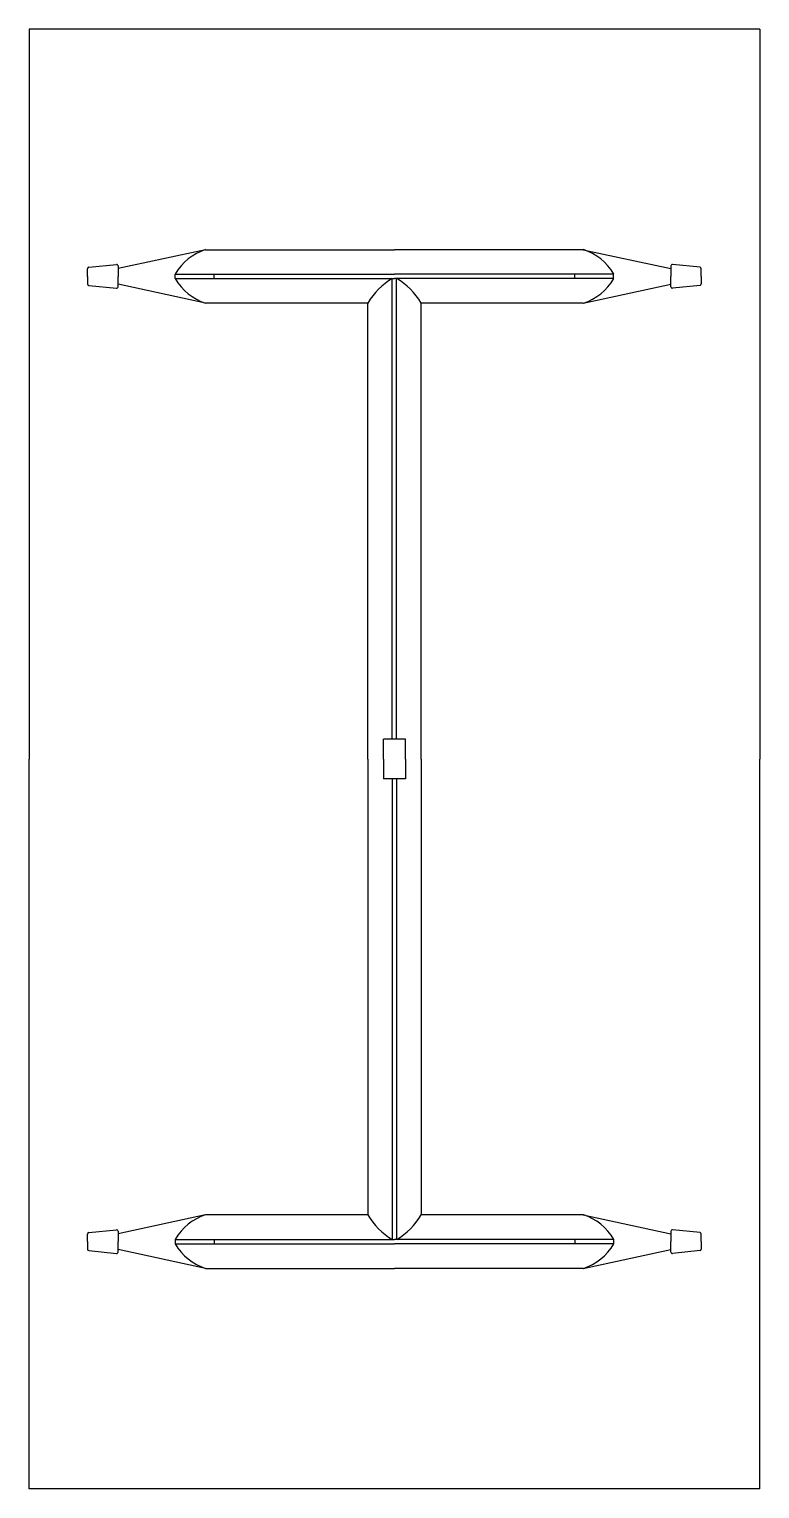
# Model space of a CAD drawing. Header units: millimetres. Extents: x 2198.5 to 2287.8, y 1208.8 to 1298.1.
# Drawn here: x 2278.527 to 2279.527, y 1290.675 to 1292.671 of the extents above; entities that cross this region are included whole.
import ezdxf

# ---------------------------------------------------------------- set-up
doc = ezdxf.new("R2010")
doc.units = ezdxf.units.MM

# ---------------------------------------------------------------- blocks, each defined once
blk = doc.blocks.new('111')
for p, q in [((-1.1021, -355.181), (-0.1041, -355.181)), ((-1.1021, -355.181), (-1.1021, -356.181)), ((0.8939, -355.181), (-0.1041, -355.181)), ((0.8939, -355.181), (0.8939, -356.181)), ((-0.7765, -355.2628), (-0.7803, -355.3004)), ((-0.7641, -355.261), (-0.7745, -355.261)), ((-0.7641, -355.261), (-0.7538, -355.261)), ((-0.7518, -355.2628), (-0.7479, -355.3004)), ((0.5435, -355.2628), (0.5397, -355.3004)), ((0.5559, -355.261), (0.5455, -355.261)), ((0.5559, -355.261), (0.5662, -355.261)), ((0.5682, -355.2628), (0.5721, -355.3004)), ((-0.8006, -355.4225), (-0.7749, -355.3026)), ((-0.7783, -355.3026), (-0.7641, -355.3026)), ((-0.7499, -355.3026), (-0.7641, -355.3026)), ((-0.7276, -355.4225), (-0.7534, -355.3026)), ((0.5194, -355.4225), (0.5451, -355.3026)), ((0.5417, -355.3026), (0.5559, -355.3026)), ((0.5701, -355.3026), (0.5559, -355.3026)), ((0.5924, -355.4225), (0.5666, -355.3026)), ((-0.7671, -355.381), (-0.7671, -355.681)), ((-0.7611, -355.381), (-0.7671, -355.381)), ((-0.7611, -355.381), (-0.7611, -355.681)), ((0.5529, -355.381), (0.5589, -355.381)), ((0.5529, -355.381), (0.5529, -355.681)), ((0.5589, -355.381), (0.5589, -355.681)), ((-0.8006, -355.4225), (-0.8006, -355.681)), ((-0.7276, -355.4225), (-0.7276, -355.6445)), ((0.5194, -355.4225), (0.5194, -355.6445)), ((0.5924, -355.4225), (0.5924, -355.681)), ((-0.7611, -355.4341), (-0.7671, -355.4341)), ((0.5529, -355.4341), (0.5589, -355.4341)), ((-0.1041, -355.6445), (-0.7276, -355.6445)), ((-0.1041, -355.6445), (0.5194, -355.6445)), ((-0.1041, -355.666), (-0.1311, -355.666)), ((-0.1311, -355.666), (-0.1311, -355.696)), ((-0.1041, -355.666), (-0.0771, -355.666)), ((-0.0771, -355.666), (-0.0771, -355.696)), ((-0.8006, -355.9395), (-0.8006, -355.681)), ((-0.7671, -355.981), (-0.7671, -355.681)), ((-0.1311, -355.678), (-0.7611, -355.678)), ((-0.7611, -355.981), (-0.7611, -355.681)), ((-0.1311, -355.684), (-0.7611, -355.684)), ((-0.0771, -355.678), (0.5529, -355.678)), ((-0.0771, -355.684), (0.5529, -355.684)), ((0.5529, -355.981), (0.5529, -355.681)), ((0.5589, -355.981), (0.5589, -355.681)), ((0.5924, -355.9395), (0.5924, -355.681)), ((-0.1041, -355.696), (-0.1311, -355.696)), ((-0.1041, -355.696), (-0.0771, -355.696)), ((-0.1041, -355.7175), (-0.7276, -355.7175)), ((-0.7276, -355.7175), (-0.7276, -355.9395)), ((-0.1041, -355.7175), (0.5194, -355.7175)), ((0.5194, -355.7175), (0.5194, -355.9395)), ((-0.8006, -355.9395), (-0.7749, -356.0593)), ((-0.7611, -355.9278), (-0.7671, -355.9278)), ((-0.7276, -355.9395), (-0.7534, -356.0593)), ((0.5194, -355.9395), (0.5451, -356.0593)), ((0.5529, -355.9278), (0.5589, -355.9278)), ((0.5924, -355.9395), (0.5666, -356.0593)), ((-0.7611, -355.981), (-0.7671, -355.981)), ((0.5529, -355.981), (0.5589, -355.981)), ((-0.7765, -356.0992), (-0.7803, -356.0615)), ((-0.7783, -356.0593), (-0.7641, -356.0593)), ((-0.7499, -356.0593), (-0.7641, -356.0593)), ((-0.7518, -356.0992), (-0.7479, -356.0615)), ((0.5435, -356.0992), (0.5397, -356.0615)), ((0.5417, -356.0593), (0.5559, -356.0593)), ((0.5701, -356.0593), (0.5559, -356.0593)), ((0.5682, -356.0992), (0.5721, -356.0615)), ((-0.7641, -356.101), (-0.7745, -356.101)), ((-0.7641, -356.101), (-0.7538, -356.101)), ((0.5559, -356.101), (0.5455, -356.101)), ((0.5559, -356.101), (0.5662, -356.101)), ((-1.1021, -356.181), (-0.1041, -356.181)), ((0.8939, -356.181), (-0.1041, -356.181))]:
    blk.add_line(p, q)
for centre, radius, start, end in [((-0.7745, -355.263), 0.002, 90, 174.1708), ((-0.7538, -355.263), 0.002, 5.8292, 90), ((0.5455, -355.263), 0.002, 90, 174.1708), ((0.5662, -355.263), 0.002, 5.8292, 90), ((-0.7783, -355.3006), 0.002, 174.1708, 270), ((-0.7499, -355.3006), 0.002, 270, 5.8292), ((0.5417, -355.3006), 0.002, 174.1708, 270), ((0.5701, -355.3006), 0.002, 270, 5.8292), ((-0.7314, -355.4441), 0.0726, 119.5214, 162.6475), ((-0.7969, -355.4441), 0.0726, 17.3525, 60.4786), ((0.5886, -355.4441), 0.0726, 119.5214, 162.6475), ((0.5231, -355.4441), 0.0726, 17.3525, 60.4786), ((-0.6797, -355.7259), 0.0945, 120.4898, 149.5102), ((0.4714, -355.7259), 0.0945, 30.4898, 59.5102), ((-0.6797, -355.636), 0.0945, 210.4898, 239.5102), ((0.4714, -355.636), 0.0945, 300.4898, 329.5102), ((-0.7314, -355.9178), 0.0726, 197.3525, 240.4786), ((-0.7969, -355.9178), 0.0726, 299.5214, 342.6475), ((0.5886, -355.9178), 0.0726, 197.3525, 240.4786), ((0.5231, -355.9178), 0.0726, 299.5214, 342.6475), ((-0.7783, -356.0613), 0.002, 90, 185.8292), ((-0.7499, -356.0613), 0.002, 354.1708, 90), ((0.5417, -356.0613), 0.002, 90, 185.8292), ((0.5701, -356.0613), 0.002, 354.1708, 90), ((-0.7745, -356.099), 0.002, 185.8292, 270), ((-0.7538, -356.099), 0.002, 270, 354.1708), ((0.5455, -356.099), 0.002, 185.8292, 270), ((0.5662, -356.099), 0.002, 270, 354.1708)]:
    blk.add_arc(centre, radius, start, end)

msp = doc.modelspace()

# ---------------------------------------------------------------- block references
at = {"rotation": 270}
msp.add_blockref('111', (2634.708, 1291.5685), dxfattribs=at)

doc.saveas('drawing.dxf')
